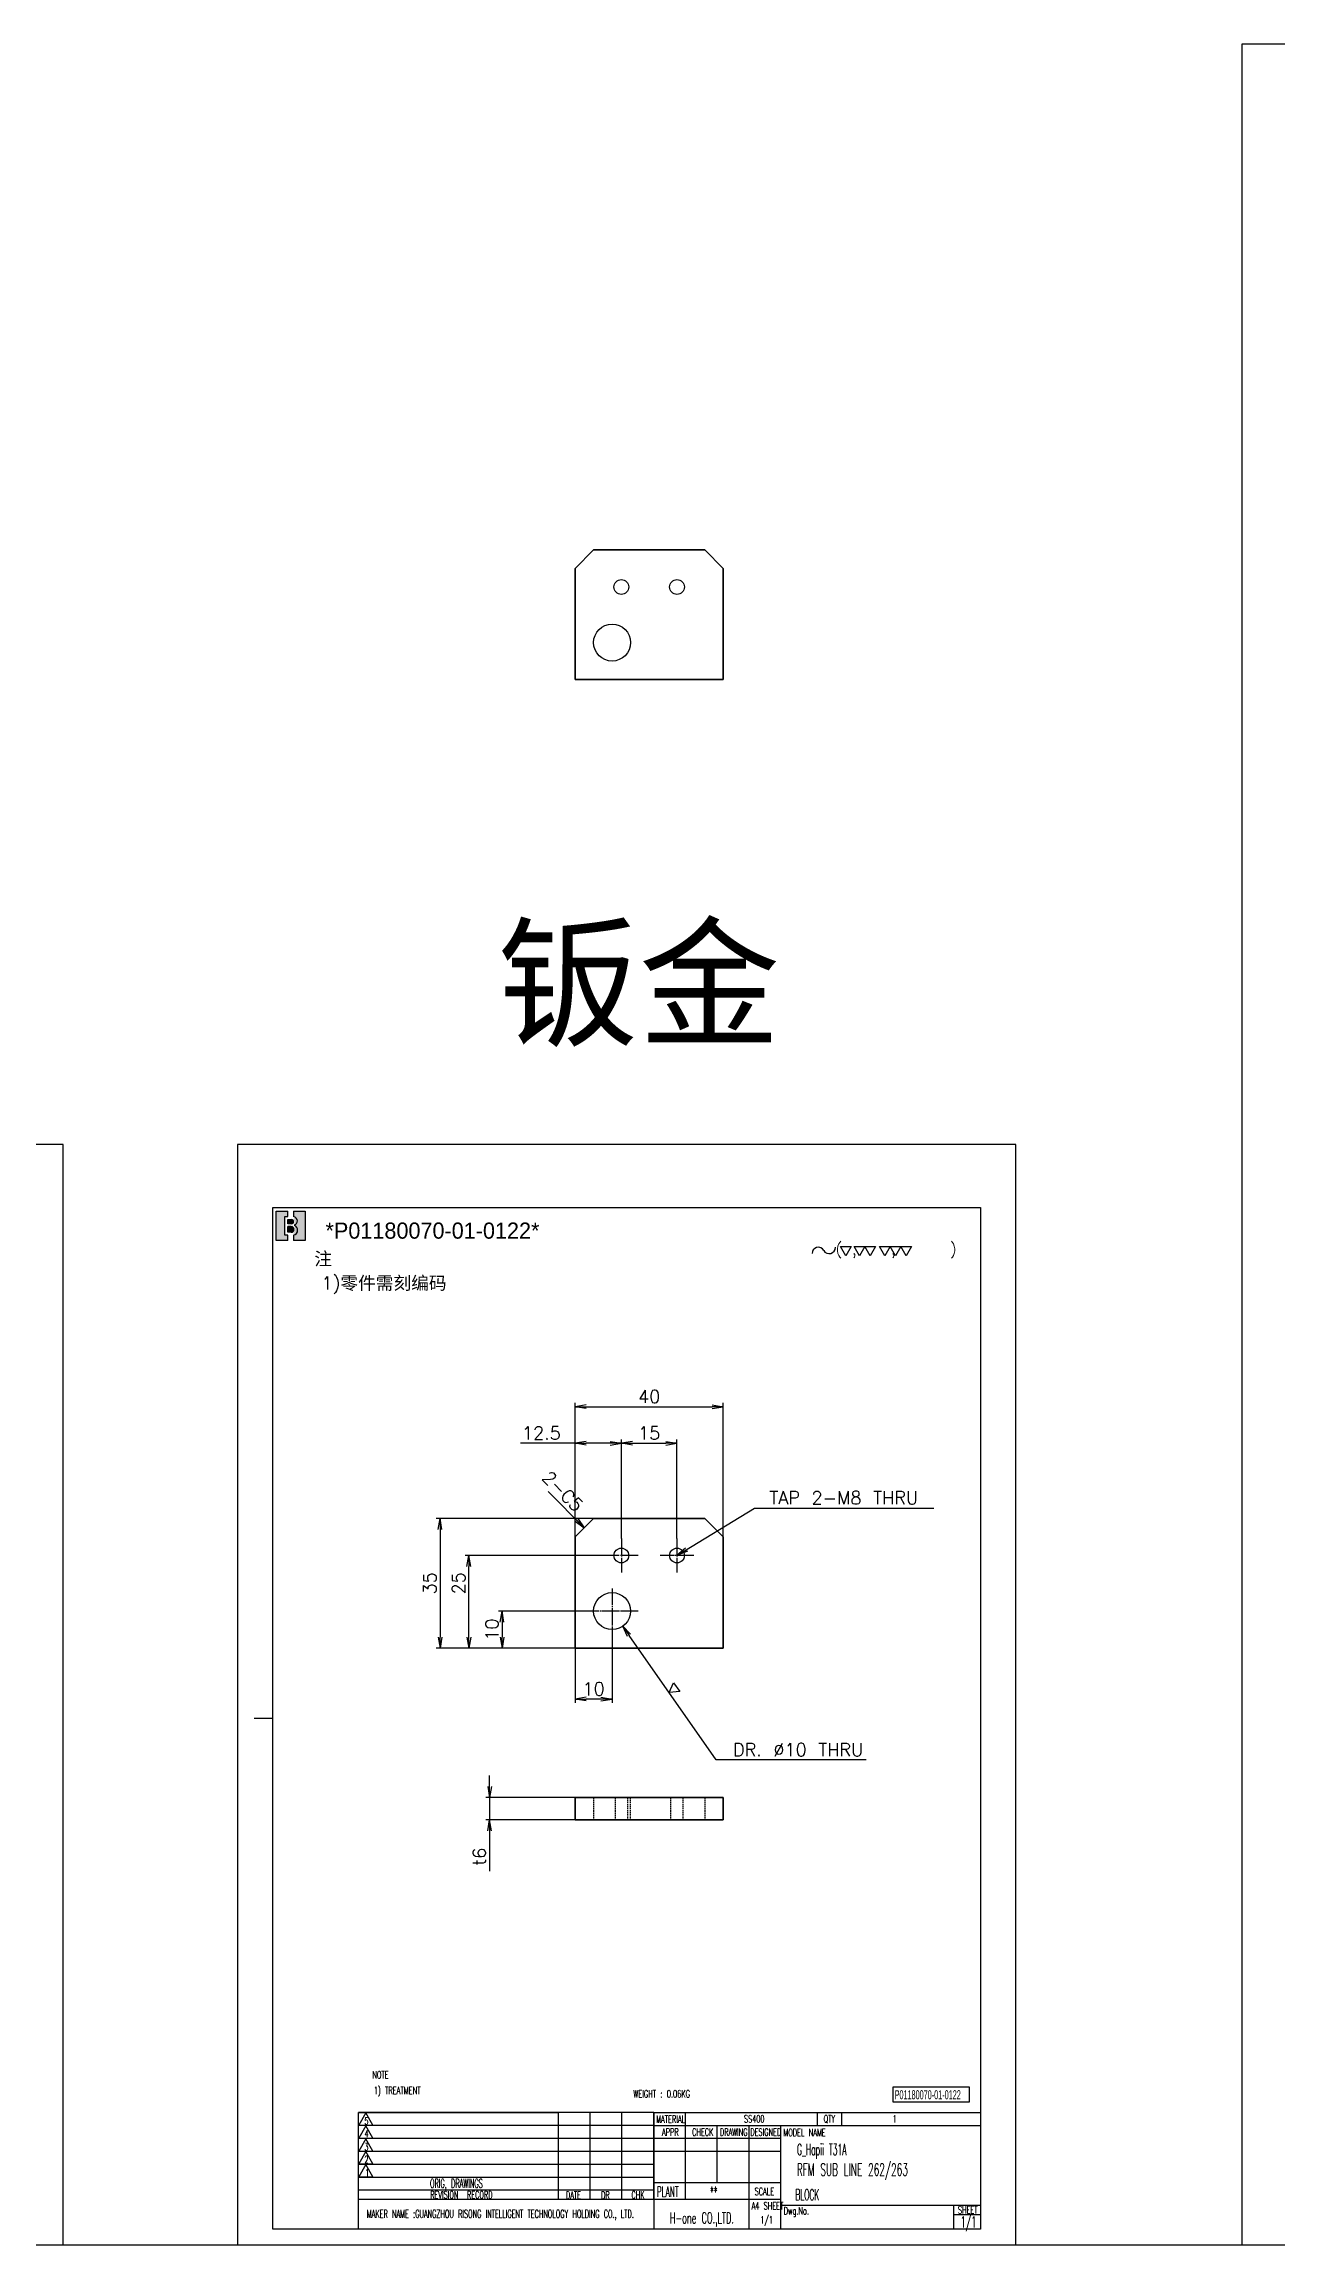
# Model space of a CAD drawing. Header units: inches. Extents: x 21 to 8642, y -3779 to 2137.
# Drawn here: x 5123 to 5456, y 19 to 613 of the extents above; entities that cross this region are included whole.
import ezdxf

# ---------------------------------------------------------------- set-up
doc = ezdxf.new("R2010")
doc.units = ezdxf.units.IN
doc.header["$MEASUREMENT"] = 0
doc.linetypes.add('CENTER-HOKUTO', pattern=[23, 20, -1, 1, -1])
doc.linetypes.add('HIDDEN-HOKUTO', pattern=[3.8, 2.5, -1.3])
doc.layers.add('AM_7', color=2, linetype='CENTER-HOKUTO', lineweight=30)
doc.layers.add('AM_HID', color=1, linetype='HIDDEN-HOKUTO', lineweight=25)
doc.layers.add('title_frame', color=7, linetype='Continuous')
doc.layers.add('word_dim', color=253, linetype='Continuous')
doc.styles.add('MX_NOTE_STANDARD', font='txt.shx', dxfattribs={"bigfont": 'bigfont.shx'})
doc.styles.get("Standard").update_dxf_attribs({"font": 'txt', "bigfont": 'gbcbig.shx'})
doc.dimstyles.new('HKT 1-1', dxfattribs={"dimtxt": 3.5, "dimasz": 3, "dimexe": 1, "dimexo": 0, "dimgap": 1, "dimtad": 3, "dimdsep": 46, "dimtxsty": 'Standard', "dimblk1": 'OPEN', "dimblk2": 'OPEN', "dimsah": 1, "dimcen": 0, "dimclrd": 256, "dimclre": 256, "dimclrt": 3, "dimazin": 2, "dimtfac": 1, "dimtmove": 0, "dimatfit": 3, "dimldrblk": 'OPEN', "dimfxl": 1, "dimtolj": 1, "dimlwd": 25, "dimlwe": 25, "dimarcsym": 0})

# ---------------------------------------------------------------- blocks, each defined once
blk = doc.blocks.new('B機密ﾏｰｸ')
blk.add_hatch(color=1).paths.add_polyline_path([(0.4, 0.815), (0.4, 1), (0, 1), (0, 0), (0.4, 0), (0.4, 0.185), (0.3, 0.185), (0.3, 0.815)])
h = blk.add_hatch(color=1)
edge = h.paths.add_edge_path()
edge.add_line((0.6, 1), (0.6, 0.814))
edge.add_arc((0.585, 0.67), 0.145, 0, 84.06223, ccw=False)
edge.add_arc((0.585, 0.67), 0.145, -69.82873, 0, ccw=False)
edge.add_line((0.635, 0.534), (0.635, 0.512))
edge.add_arc((0.57, 0.355), 0.17, 0, 67.52049, ccw=False)
edge.add_arc((0.57, 0.355), 0.17, -79.83575, 0, ccw=False)
edge.add_line((0.6, 0.188), (0.6, 0))
edge.add_line((0.6, 0), (1, 0))
edge.add_line((1, 0), (1, 1))
edge.add_line((1, 1), (0.6, 1))
h = blk.add_hatch(color=1)
edge = h.paths.add_edge_path()
edge.add_arc((0.53, 0.645), 0.07, 360, 450)
edge.add_line((0.53, 0.715), (0.4, 0.715))
edge.add_line((0.4, 0.715), (0.4, 0.575))
edge.add_line((0.4, 0.575), (0.53, 0.575))
edge.add_arc((0.53, 0.645), 0.07, 270, 360)
h = blk.add_hatch(color=1)
edge = h.paths.add_edge_path()
edge.add_arc((0.515, 0.38), 0.095, 0, 90)
edge.add_line((0.515, 0.475), (0.4, 0.475))
edge.add_line((0.4, 0.475), (0.4, 0.285))
edge.add_line((0.4, 0.285), (0.515, 0.285))
edge.add_arc((0.515, 0.38), 0.095, 270, 360)
at = {"color": 1}
for p, q in [((0, 0), (0, 1)), ((0, 1), (0.4, 1)), ((0.3, 0.815), (0.4, 0.815)), ((0.3, 0.185), (0.3, 0.815)), ((0.4, 0.815), (0.4, 1)), ((0.6, 1), (0.6, 0.814)), ((0.6, 1), (1, 1)), ((1, 1), (1, 0)), ((0.4, 0.185), (0.3, 0.185)), ((0.4, 0.715), (0.53, 0.715)), ((0.4, 0.575), (0.4, 0.715)), ((0.53, 0.575), (0.4, 0.575)), ((0.515, 0.475), (0.4, 0.475)), ((0.4, 0.285), (0.4, 0.475)), ((0.515, 0.285), (0.4, 0.285)), ((0.4, 0), (0.4, 0.185)), ((0.57, 0.525), (0.57, 0.525)), ((0.6, 0.645), (0.6, 0.645)), ((0.6, 0.188), (0.6, 0)), ((0.61, 0.38), (0.61, 0.38)), ((0.635, 0.534), (0.635, 0.512)), ((0.73, 0.67), (0.73, 0.67)), ((0.74, 0.355), (0.74, 0.355)), ((0.4, 0), (0, 0)), ((1, 0), (0.6, 0))]:
    blk.add_line(p, q, dxfattribs=at)
for centre, radius, start, end in [((0.585, 0.67), 0.145, 360, 84.06223), ((0.515, 0.38), 0.095, 0, 90), ((0.515, 0.38), 0.095, 270, 0), ((0.53, 0.645), 0.07, 360, 90), ((0.53, 0.645), 0.07, 270, 360), ((0.57, 0.355), 0.17, 280.16425, 0), ((0.585, 0.67), 0.145, 290.17127, 0), ((0.57, 0.355), 0.17, 0, 67.52049)]:
    blk.add_arc(centre, radius, start, end, dxfattribs=at)
blk.add_attdef('B機密ﾏｰｸ', (-0.086, 1.075), '', height=0.2)
blk = doc.blocks.new('shiage0')
at = {"layer": 'word_dim', "color": 3, "linetype": 'Continuous'}
for centre, start, end in [((1.69, 0), 30, 180), ((4.61, 1.69), 210, 0)]:
    blk.add_arc(centre, 1.69, start, end, dxfattribs=at)
blk = doc.blocks.new('10')
at = {"layer": 'title_frame', "color": 3, "linetype": 'Continuous'}
for points in [[(9.63, 2.65), (8.18, 5.15), (11.07, 5.15)], [(13.31, 2.65), (11.86, 5.15), (17.64, 5.15), (16.2, 2.65), (14.75, 5.15)], [(20.17, 2.65), (18.73, 5.15), (27.4, 5.15), (25.95, 2.65), (24.51, 5.15), (23.06, 2.65), (21.62, 5.15)]]:
    blk.add_lwpolyline(points, close=True, dxfattribs=at)
blk.add_blockref('shiage0', (0.52, 3.24), dxfattribs=at)
blk.add_text('( ,   ,     )', height=3, dxfattribs=at).set_placement((6.84, 2.97))
blk = doc.blocks.new('_Open')
at = {"color": 0, "lineweight": -2}
for p, q in [((-1, 0.17), (0, 0)), ((-1, -0.17), (0, 0)), ((0, 0), (-1, 0))]:
    blk.add_line(p, q, dxfattribs=at)
blk = doc.blocks.new('*D54')
at = {"layer": 'DEFPOINTS', "color": 0, "linetype": 'Continuous', "ltscale": 2, "transparency": 16777216}
for p in [(5306.48, 245.15), (5266.48, 209.99), (5306.48, 209.99)]:
    blk.add_point(p, dxfattribs=at)
at = {"layer": 'word_dim', "linetype": 'Continuous', "lineweight": 25, "ltscale": 2, "transparency": 16777216}
for p, q in [((5266.48, 209.99), (5266.48, 246.15)), ((5269.48, 245.15), (5303.48, 245.15)), ((5306.48, 209.99), (5306.48, 246.15))]:
    blk.add_line(p, q, dxfattribs=at)
at = {"layer": 'word_dim', "linetype": 'Continuous', "lineweight": 25, "ltscale": 2, "transparency": 16777216, "xscale": 3, "yscale": 3, "zscale": 3, "rotation": 180}
blk.add_blockref('_Open', (5266.48, 245.15), dxfattribs=at)
at = {"layer": 'word_dim', "linetype": 'Continuous', "lineweight": 25, "ltscale": 2, "transparency": 16777216, "xscale": 3, "yscale": 3, "zscale": 3}
blk.add_blockref('_Open', (5306.48, 245.15), dxfattribs=at)
at = {"layer": 'word_dim', "color": 3, "linetype": 'Continuous', "ltscale": 2, "transparency": 16777216, "insert": (5286.48, 247.9), "char_height": 3.5, "attachment_point": 5}
blk.add_mtext('\\A1;40', dxfattribs=at)
blk = doc.blocks.new('*D55')
at = {"layer": 'DEFPOINTS', "color": 0, "linetype": 'Continuous', "ltscale": 2, "transparency": 16777216}
for p in [(5274.16, 214.99), (5230.05, 179.99), (5269.43, 179.99)]:
    blk.add_point(p, dxfattribs=at)
at = {"layer": 'word_dim', "linetype": 'Continuous', "lineweight": 25, "ltscale": 2, "transparency": 16777216}
for p, q in [((5274.16, 214.99), (5229.05, 214.99)), ((5230.05, 211.99), (5230.05, 182.99)), ((5269.43, 179.99), (5229.05, 179.99))]:
    blk.add_line(p, q, dxfattribs=at)
at = {"layer": 'word_dim', "linetype": 'Continuous', "lineweight": 25, "ltscale": 2, "transparency": 16777216, "xscale": 3, "yscale": 3, "zscale": 3}
for p, rotation in [((5230.05, 214.99), 90), ((5230.05, 179.99), 270)]:
    blk.add_blockref('_Open', p, dxfattribs=dict(at, rotation=rotation))
at = {"layer": 'word_dim', "color": 3, "linetype": 'Continuous', "ltscale": 2, "transparency": 16777216, "insert": (5227.3, 197.49), "char_height": 3.5, "attachment_point": 5, "rotation": 90}
blk.add_mtext('\\A1;35', dxfattribs=at)
blk = doc.blocks.new('*D56')
at = {"layer": 'DEFPOINTS', "color": 0, "linetype": 'Continuous', "ltscale": 2, "transparency": 16777216}
for p in [(5266.48, 139.64), (5243.42, 133.64), (5266.48, 133.64)]:
    blk.add_point(p, dxfattribs=at)
at = {"layer": 'word_dim', "linetype": 'Continuous', "lineweight": 25, "ltscale": 2, "transparency": 16777216}
for p, q in [((5243.42, 142.64), (5243.42, 145.64)), ((5266.48, 139.64), (5242.42, 139.64)), ((5243.42, 139.64), (5243.42, 133.64)), ((5266.48, 133.64), (5242.42, 133.64)), ((5243.42, 130.64), (5243.42, 119.81))]:
    blk.add_line(p, q, dxfattribs=at)
at = {"layer": 'word_dim', "linetype": 'Continuous', "lineweight": 25, "ltscale": 2, "transparency": 16777216, "xscale": 3, "yscale": 3, "zscale": 3}
for p, rotation in [((5243.42, 139.64), 270), ((5243.42, 133.64), 90)]:
    blk.add_blockref('_Open', p, dxfattribs=dict(at, rotation=rotation))
at = {"layer": 'word_dim', "color": 3, "linetype": 'Continuous', "ltscale": 2, "transparency": 16777216, "insert": (5240.67, 123.72), "char_height": 3.5, "attachment_point": 5, "rotation": 90}
blk.add_mtext('\\A1;t6', dxfattribs=at)
blk = doc.blocks.new('*D57')
at = {"layer": 'DEFPOINTS', "color": 0, "linetype": 'Continuous', "ltscale": 2, "transparency": 16777216}
for p in [(5266.48, 179.99), (5276.48, 183.88), (5266.48, 166.25)]:
    blk.add_point(p, dxfattribs=at)
at = {"layer": 'word_dim', "linetype": 'Continuous', "lineweight": 25, "ltscale": 2, "transparency": 16777216}
for p, q in [((5266.48, 179.99), (5266.48, 165.25)), ((5276.48, 183.88), (5276.48, 165.25)), ((5273.48, 166.25), (5269.48, 166.25))]:
    blk.add_line(p, q, dxfattribs=at)
at = {"layer": 'word_dim', "linetype": 'Continuous', "lineweight": 25, "ltscale": 2, "transparency": 16777216, "xscale": 3, "yscale": 3, "zscale": 3, "rotation": 180}
blk.add_blockref('_Open', (5266.48, 166.25), dxfattribs=at)
at = {"layer": 'word_dim', "linetype": 'Continuous', "lineweight": 25, "ltscale": 2, "transparency": 16777216, "xscale": 3, "yscale": 3, "zscale": 3}
blk.add_blockref('_Open', (5276.48, 166.25), dxfattribs=at)
at = {"layer": 'word_dim', "color": 3, "linetype": 'Continuous', "ltscale": 2, "transparency": 16777216, "insert": (5271.48, 169), "char_height": 3.5, "attachment_point": 5}
blk.add_mtext('\\A1;10', dxfattribs=at)
blk = doc.blocks.new('*D58')
at = {"layer": 'DEFPOINTS', "color": 0, "linetype": 'Continuous', "ltscale": 2, "transparency": 16777216}
for p in [(5278.98, 235.27), (5266.48, 209.99), (5278.98, 209.54)]:
    blk.add_point(p, dxfattribs=at)
at = {"layer": 'word_dim', "linetype": 'Continuous', "lineweight": 25, "ltscale": 2, "transparency": 16777216}
for p, q in [((5266.48, 235.27), (5251.73, 235.27)), ((5266.48, 209.99), (5266.48, 236.27)), ((5275.98, 235.27), (5269.48, 235.27)), ((5278.98, 209.54), (5278.98, 236.27))]:
    blk.add_line(p, q, dxfattribs=at)
at = {"layer": 'word_dim', "linetype": 'Continuous', "lineweight": 25, "ltscale": 2, "transparency": 16777216, "xscale": 3, "yscale": 3, "zscale": 3, "rotation": 180}
blk.add_blockref('_Open', (5266.48, 235.27), dxfattribs=at)
at = {"layer": 'word_dim', "linetype": 'Continuous', "lineweight": 25, "ltscale": 2, "transparency": 16777216, "xscale": 3, "yscale": 3, "zscale": 3}
blk.add_blockref('_Open', (5278.98, 235.27), dxfattribs=at)
at = {"layer": 'word_dim', "color": 3, "linetype": 'Continuous', "ltscale": 2, "transparency": 16777216, "insert": (5257.4, 238.02), "char_height": 3.5, "attachment_point": 5}
blk.add_mtext('\\A1;12.5', dxfattribs=at)
blk = doc.blocks.new('*D59')
at = {"layer": 'DEFPOINTS', "color": 0, "linetype": 'Continuous', "ltscale": 2, "transparency": 16777216}
for p in [(5293.98, 235.29), (5278.98, 209.54), (5293.98, 209.54)]:
    blk.add_point(p, dxfattribs=at)
at = {"layer": 'word_dim', "linetype": 'Continuous', "lineweight": 25, "ltscale": 2, "transparency": 16777216}
for p, q in [((5278.98, 209.54), (5278.98, 236.29)), ((5281.98, 235.29), (5290.98, 235.29)), ((5293.98, 209.54), (5293.98, 236.29))]:
    blk.add_line(p, q, dxfattribs=at)
at = {"layer": 'word_dim', "linetype": 'Continuous', "lineweight": 25, "ltscale": 2, "transparency": 16777216, "xscale": 3, "yscale": 3, "zscale": 3, "rotation": 180}
blk.add_blockref('_Open', (5278.98, 235.29), dxfattribs=at)
at = {"layer": 'word_dim', "linetype": 'Continuous', "lineweight": 25, "ltscale": 2, "transparency": 16777216, "xscale": 3, "yscale": 3, "zscale": 3}
blk.add_blockref('_Open', (5293.98, 235.29), dxfattribs=at)
at = {"layer": 'word_dim', "color": 3, "linetype": 'Continuous', "ltscale": 2, "transparency": 16777216, "insert": (5286.48, 238.04), "char_height": 3.5, "attachment_point": 5}
blk.add_mtext('\\A1;15', dxfattribs=at)
blk = doc.blocks.new('*D60')
at = {"layer": 'DEFPOINTS', "color": 0, "linetype": 'Continuous', "ltscale": 2, "transparency": 16777216}
for p in [(5270.12, 189.99), (5246.8, 179.99), (5266.48, 179.99)]:
    blk.add_point(p, dxfattribs=at)
at = {"layer": 'word_dim', "linetype": 'Continuous', "lineweight": 25, "ltscale": 2, "transparency": 16777216}
for p, q in [((5270.12, 189.99), (5245.8, 189.99)), ((5246.8, 186.99), (5246.8, 182.99)), ((5266.48, 179.99), (5245.8, 179.99))]:
    blk.add_line(p, q, dxfattribs=at)
at = {"layer": 'word_dim', "linetype": 'Continuous', "lineweight": 25, "ltscale": 2, "transparency": 16777216, "xscale": 3, "yscale": 3, "zscale": 3}
for p, rotation in [((5246.8, 189.99), 90), ((5246.8, 179.99), 270)]:
    blk.add_blockref('_Open', p, dxfattribs=dict(at, rotation=rotation))
at = {"layer": 'word_dim', "color": 3, "linetype": 'Continuous', "ltscale": 2, "transparency": 16777216, "insert": (5244.05, 184.99), "char_height": 3.5, "attachment_point": 5, "rotation": 90}
blk.add_mtext('\\A1;10', dxfattribs=at)
blk = doc.blocks.new('*D61')
at = {"layer": 'DEFPOINTS', "color": 0, "linetype": 'Continuous', "ltscale": 2, "transparency": 16777216}
for p in [(5237.82, 204.99), (5274.43, 204.99), (5266.48, 179.99)]:
    blk.add_point(p, dxfattribs=at)
at = {"layer": 'word_dim', "linetype": 'Continuous', "lineweight": 25, "ltscale": 2, "transparency": 16777216}
for p, q in [((5274.43, 204.99), (5236.82, 204.99)), ((5237.82, 182.99), (5237.82, 201.99)), ((5266.48, 179.99), (5236.82, 179.99))]:
    blk.add_line(p, q, dxfattribs=at)
at = {"layer": 'word_dim', "linetype": 'Continuous', "lineweight": 25, "ltscale": 2, "transparency": 16777216, "xscale": 3, "yscale": 3, "zscale": 3}
for p, rotation in [((5237.82, 204.99), 90), ((5237.82, 179.99), 270)]:
    blk.add_blockref('_Open', p, dxfattribs=dict(at, rotation=rotation))
at = {"layer": 'word_dim', "color": 3, "linetype": 'Continuous', "ltscale": 2, "transparency": 16777216, "insert": (5235.07, 197.49), "char_height": 3.5, "attachment_point": 5, "rotation": 90}
blk.add_mtext('\\A1;25', dxfattribs=at)
blk = doc.blocks.new('*D62')
at = {"layer": 'DEFPOINTS', "color": 0, "linetype": 'Continuous', "ltscale": 2, "transparency": 16777216}
for p in [(5273.62, 194.09), (5279.35, 185.9)]:
    blk.add_point(p, dxfattribs=at)
at = {"layer": 'word_dim', "linetype": 'Continuous', "lineweight": 25, "ltscale": 2, "transparency": 16777216}
for p, q in [((5304.57, 149.83), (5281.07, 183.44)), ((5345.05, 149.83), (5304.57, 149.83))]:
    blk.add_line(p, q, dxfattribs=at)
at = {"layer": 'word_dim', "linetype": 'Continuous', "lineweight": 25, "ltscale": 2, "transparency": 16777216, "xscale": 3, "yscale": 3, "zscale": 3, "rotation": 124.9717215521593}
blk.add_blockref('_Open', (5279.35, 185.9), dxfattribs=at)
at = {"layer": 'word_dim', "color": 3, "linetype": 'Continuous', "ltscale": 2, "transparency": 16777216, "insert": (5326.67, 152.58), "char_height": 3.5, "attachment_point": 5}
blk.add_mtext('\\A1;DR. ∅10 THRU', dxfattribs=at)
blk = doc.blocks.new('shiage1')
at = {"layer": 'word_dim', "color": 3, "linetype": 'Continuous'}
for p, q in [((0, 0), (-1.44, 2.5)), ((-1.44, 2.5), (1.44, 2.5)), ((1.44, 2.5), (0, 0))]:
    blk.add_line(p, q, dxfattribs=at)

msp = doc.modelspace()

# ---------------------------------------------------------------- linework, layer by layer
at = {"color": 7, "lineweight": 35, "ltscale": 0.176777}
for p, q in [((5271.483, 476.376), (5266.483, 471.376)), ((5306.483, 471.376), (5301.483, 476.376)), ((5271.483, 214.993), (5266.483, 209.993)), ((5306.483, 209.993), (5301.483, 214.993))]:
    msp.add_line(p, q, dxfattribs=at)
at = {"color": 7, "lineweight": 35}
for p, q in [((5271.483, 476.376), (5301.483, 476.376)), ((5266.483, 471.376), (5266.483, 441.376)), ((5306.483, 471.376), (5306.483, 441.376)), ((5266.483, 441.376), (5306.483, 441.376)), ((5271.483, 214.993), (5301.483, 214.993)), ((5266.483, 209.993), (5266.483, 179.993)), ((5306.483, 209.993), (5306.483, 179.993)), ((5266.483, 179.993), (5306.483, 179.993)), ((5266.483, 139.641), (5306.483, 139.641)), ((5266.483, 133.641), (5306.483, 133.641))]:
    msp.add_line(p, q, dxfattribs=at)
at = {"color": 7, "lineweight": 35, "ltscale": 0.15}
for p, q in [((5266.483, 133.641), (5266.483, 139.641)), ((5306.483, 139.641), (5306.483, 133.641))]:
    msp.add_line(p, q, dxfattribs=at)
at = {"layer": 'AM_7', "ltscale": 0.227502}
for p, q in [((5278.983, 209.543), (5278.983, 200.443)), ((5293.983, 209.543), (5293.983, 200.443)), ((5276.483, 196.106), (5276.483, 183.881))]:
    msp.add_line(p, q, dxfattribs=at)
at = {"layer": 'AM_7', "ltscale": 0.227539}
for p, q in [((5283.533, 204.993), (5274.432, 204.993)), ((5298.533, 204.993), (5289.432, 204.993)), ((5283.498, 189.993), (5269.467, 189.993))]:
    msp.add_line(p, q, dxfattribs=at)
at = {"layer": 'AM_HID', "ltscale": 0.15}
for p, q in [((5271.483, 139.641), (5271.483, 133.641)), ((5277.272, 139.641), (5277.272, 133.641)), ((5280.694, 133.641), (5280.694, 139.641)), ((5281.483, 133.641), (5281.483, 139.641)), ((5292.272, 139.641), (5292.272, 133.641)), ((5295.694, 133.641), (5295.694, 139.641)), ((5301.483, 139.641), (5301.483, 133.641))]:
    msp.add_line(p, q, dxfattribs=at)
at = {"layer": 'title_frame'}
for p, q in [((5184.902, 298.914), (5375.902, 298.914)), ((5184.902, 23.164), (5184.902, 298.914)), ((5189.902, 298.914), (5375.902, 298.914)), ((5375.902, 298.914), (5375.902, 23.164)), ((5184.902, 161.039), (5179.902, 161.039)), ((5352.295, 61.64), (5372.823, 61.64)), ((5352.295, 57.439), (5352.295, 61.64)), ((5372.823, 61.64), (5372.823, 57.439)), ((5208.077, 23.164), (5208.077, 54.664)), ((5208.077, 54.664), (5261.977, 54.664)), ((5287.702, 54.664), (5208.077, 54.664)), ((5210.057, 54.541), (5208.177, 51.218)), ((5211.936, 51.218), (5210.057, 54.541)), ((5261.977, 31.164), (5261.977, 54.664)), ((5270.552, 31.164), (5270.552, 54.664)), ((5270.552, 31.164), (5270.552, 54.664)), ((5279.127, 31.164), (5279.127, 54.664)), ((5279.127, 31.164), (5279.127, 54.664)), ((5287.702, 54.664), (5287.702, 51.164)), ((5287.702, 31.164), (5287.702, 54.664)), ((5287.702, 54.664), (5287.702, 23.164)), ((5287.702, 54.664), (5287.702, 23.164)), ((5287.702, 54.664), (5375.902, 54.664)), ((5296.277, 31.164), (5296.277, 54.664)), ((5331.802, 54.664), (5331.802, 51.164)), ((5338.374, 54.664), (5338.374, 51.164)), ((5372.823, 57.439), (5352.295, 57.439)), ((5261.977, 51.164), (5208.077, 51.164)), ((5287.702, 51.164), (5208.077, 51.164)), ((5261.977, 47.664), (5208.077, 47.664)), ((5287.702, 47.664), (5208.077, 47.664)), ((5208.177, 51.218), (5211.936, 51.218)), ((5210.057, 51.063), (5208.177, 47.741)), ((5208.177, 47.741), (5211.936, 47.741)), ((5210.057, 47.534), (5208.177, 44.212)), ((5211.936, 47.741), (5210.057, 51.063)), ((5211.936, 44.212), (5210.057, 47.534)), ((5287.702, 51.164), (5375.902, 51.164)), ((5322.002, 47.664), (5287.702, 47.664)), ((5304.852, 35.761), (5304.852, 51.164)), ((5313.427, 23.164), (5313.427, 51.164)), ((5322.002, 23.164), (5322.002, 51.164)), ((5261.977, 44.164), (5208.077, 44.164)), ((5287.702, 44.164), (5208.077, 44.164)), ((5208.177, 44.212), (5211.936, 44.212)), ((5210.057, 44.121), (5208.177, 40.799)), ((5211.936, 40.799), (5210.057, 44.121)), ((5322.002, 44.164), (5287.702, 44.164)), ((5261.977, 40.664), (5208.077, 40.664)), ((5287.702, 40.664), (5208.077, 40.664)), ((5261.977, 37.164), (5208.077, 37.164)), ((5287.702, 37.164), (5208.077, 37.164)), ((5208.177, 40.799), (5211.936, 40.799)), ((5210.057, 40.591), (5208.177, 37.269)), ((5208.177, 37.269), (5211.936, 37.269)), ((5211.936, 37.269), (5210.057, 40.591)), ((5287.702, 35.761), (5322.002, 35.761)), ((5261.977, 33.664), (5208.077, 33.664)), ((5287.702, 33.664), (5208.077, 33.664)), ((5287.702, 31.164), (5208.077, 31.164)), ((5322.002, 31.164), (5287.702, 31.164)), ((5322.002, 29.664), (5375.902, 29.664)), ((5368.552, 29.664), (5368.552, 23.164)), ((5368.552, 27.164), (5375.902, 27.164)), ((5375.902, 23.164), (5184.902, 23.164)), ((5375.902, 23.164), (5322.002, 23.164))]:
    msp.add_line(p, q, dxfattribs=at)
at = {"layer": 'title_frame', "color": 4}
for points in [[(5446.371, 18.914), (5866.371, 18.914), (5866.371, 612.914), (5446.371, 612.914)], [(5128.367, 315.914), (4708.367, 315.914), (4708.367, 18.914), (5128.367, 18.914)], [(5175.402, 18.914), (5385.402, 18.914), (5385.402, 315.914), (5175.402, 315.914)]]:
    msp.add_lwpolyline(points, close=True, dxfattribs=at)
at = {"layer": 'word_dim', "linetype": 'Continuous', "ltscale": 2}
for p, q in [((5128.367, 18.914), (5175.402, 18.914)), ((5385.402, 18.914), (5446.371, 18.914))]:
    msp.add_line(p, q, dxfattribs=at)
for centre, radius in [((5278.983, 466.376), 2), ((5293.983, 466.376), 2), ((5276.483, 451.376), 5), ((5278.983, 204.993), 2), ((5293.983, 204.993), 2), ((5276.483, 189.993), 5)]:
    msp.add_circle(centre, radius, dxfattribs=at)

# ---------------------------------------------------------------- block references
at = {"xscale": 7.778749999997672, "yscale": 7.9375, "zscale": 7.9375}
msp.add_blockref('B機密ﾏｰｸ', (5185.882, 289.977), dxfattribs=at)
at = {"layer": 'word_dim', "ltscale": 2}
msp.add_blockref('10', (5329.9, 283.241), dxfattribs=at)
at = {"layer": 'word_dim', "color": 3, "linetype": 'Continuous', "ltscale": 2, "rotation": 304.9717215516687}
msp.add_blockref('shiage1', (5291.842, 168.034), dxfattribs=at)

# ---------------------------------------------------------------- texts
at = {"linetype": 'Continuous', "ltscale": 2, "insert": (5245.48, 373.431), "char_height": 28, "width": 97.82245, "attachment_point": 1}
msp.add_mtext('{\\fMicrosoft YaHei|b0|i0|c134|p34;\\C3;钣金}', dxfattribs=at)
at = {"ltscale": 2, "char_height": 3.5, "attachment_point": 1}
for s, insert, width in [('{\\fSimSun|b0|i0|c134|p2;\\C3;注}', (5196.137, 286.82), 10.36469), ('{\\Fromans,bigfont|c134;\\C3;1)\\fSimSun|b0|i0|c134|p2;零件需刻编码}', (5198.073, 280.275), 96.90613)]:
    msp.add_mtext(s, dxfattribs=dict(at, insert=insert, width=width))
at = {"linetype": 'Continuous', "insert": (5326.379, 44.184), "char_height": 3, "width": 50.9, "attachment_point": 4}
msp.add_mtext('{\\W0.5;\\C3;G_Hapii T31A}', dxfattribs=at)
at = {"layer": 'title_frame', "color": 3, "style": 'MX_NOTE_STANDARD'}
for s, height, width, p in [('NOTE', 1.96, 0.545, (5211.781, 63.861)), ('1) TREATMENT', 1.96, 0.545, (5212.17, 59.638)), ('WEIGHT : 0.06KG', 2, 0.5341, (5282.198, 58.69)), ('MATERIAL', 1.9728, 0.5341, (5288.374, 51.877)), ('SS400', 1.9728, 0.5341, (5312.075, 51.962)), ('QTY', 1.9728, 0.5341, (5333.575, 51.962)), ('1', 1.973, 0.5341, (5352.202, 51.962)), ('5', 1.918, 0.5341, (5209.662, 51.444)), ('4', 1.918, 0.5341, (5209.662, 47.967)), ('APPR', 1.9728, 0.5341, (5289.969, 48.405)), ('CHECK', 1.9728, 0.5341, (5298.065, 48.405)), ('DRAWING', 1.9728, 0.5341, (5305.585, 48.405)), ('DESIGNED', 1.9728, 0.5341, (5313.776, 48.405)), ('MODEL NAME', 1.9728, 0.5341, (5322.705, 48.255)), ('3', 1.918, 0.5341, (5209.662, 44.437)), ('2', 1.918, 0.5341, (5209.662, 41.024)), ('1', 1.918, 0.5341, (5209.858, 37.494)), ('ORIG, DRAWINGS', 2.4112, 0.5341, (5227.35, 34.326)), ('RFM SUB LINE 262/263', 3.3, 0.5341, (5326.34, 37.615)), ('REVISION  RECORD', 1.9728, 0.5341, (5227.4, 31.488)), ('DATE', 1.9728, 0.5341, (5264.014, 31.406)), ('DR', 1.9728, 0.5341, (5273.508, 31.396)), ('CHK', 1.9728, 0.5341, (5281.684, 31.429)), ('PLANT', 2.74, 0.5341, (5288.538, 31.933)), ('**', 2.74, 0.5341, (5302.894, 31.933)), ('A4 SHEET', 1.9728, 0.5341, (5314.131, 28.487)), ('SCALE', 1.9728, 0.5341, (5314.952, 32.383)), ('BLOCK', 2.94, 0.5, (5325.927, 31.003)), ('MAKER NAME :GUANGZHOU RISONG INTELLIGENT TECHNOLOGY HOLDING CO., LTD.', 2.16, 0.5341, (5210.3, 26.23)), ('H-one CO.,LTD.', 3, 0.5341, (5292.057, 24.713)), ('1/1', 1.9728, 0.5341, (5316.483, 24.733)), ('Dwg.No.', 1.9728, 0.5341, (5322.79, 27.142)), ('SHEET', 1.9728, 0.5341, (5369.791, 27.376)), ('1/1', 3, 0.5341, (5370.508, 23.64))]:
    msp.add_text(s, height=height, dxfattribs=dict(at, width=width)).set_placement(p)
at = {"layer": 'title_frame', "color": 3, "insert": (5352.708, 60.684), "char_height": 2.45, "width": 4.1107, "attachment_point": 1, "style": 'MX_NOTE_STANDARD'}
msp.add_mtext('{\\f3 of 9 Barcode|b0|i0|c0|p82;\\W0.5;P01180070-\\f3 of 9 Barcode|b0|i0|c134|p82;01\\f3 of 9 Barcode|b0|i0|c0|p82;-0\\f3 of 9 Barcode|b0|i0|c134|p82;122}', dxfattribs=at)
at = {"layer": 'word_dim', "color": 3, "linetype": 'Continuous', "ltscale": 2}
msp.add_text('2-C5', height=3.5, rotation=315, dxfattribs=at).set_placement((5257.323, 225.691))
at = {"layer": 'word_dim', "color": 3, "linetype": 'Continuous', "insert": (5199.154, 294.855), "char_height": 4.361, "width": 100, "attachment_point": 1}
msp.add_mtext('{\\f3 of 9 Barcode|b0|i0|c0|p82;*P01180070-\\f3 of 9 Barcode|b0|i0|c134|p82;01\\f3 of 9 Barcode|b0|i0|c0|p82;-0\\f3 of 9 Barcode|b0|i0|c134|p82;122\\f3 of 9 Barcode|b0|i0|c0|p82;*}', dxfattribs=at)
at = {"layer": 'word_dim', "color": 3, "linetype": 'Continuous', "ltscale": 2, "insert": (5318.915, 218.81), "char_height": 3.5, "attachment_point": 7}
msp.add_mtext('\\A1;TAP 2-M8 THRU', dxfattribs=at)

# ---------------------------------------------------------------- dimensions: what is measured, and where the dimension line sits
at = {"layer": 'word_dim', "linetype": 'Continuous', "ltscale": 2}
for base, p1, p2, picture, middle in [((5306.483, 245.151), (5266.483, 209.993), (5306.483, 209.993), '*D54', (5286.483, 247.901)), ((5293.983, 235.286), (5278.983, 209.543), (5293.983, 209.543), '*D59', (5286.483, 238.036)), ((5266.483, 166.254), (5276.483, 183.881), (5266.483, 179.993), '*D57', (5271.483, 169.004))]:
    dim = msp.add_linear_dim(base=base, p1=p1, p2=p2, dimstyle='HKT 1-1', dxfattribs=at)
    dim.commit()
    dim.dimension.update_dxf_attribs({"geometry": picture, "text_midpoint": middle})
dim = msp.add_linear_dim(base=(5278.983, 235.272), p1=(5266.483, 209.993), p2=(5278.983, 209.543), dimstyle='HKT 1-1', dxfattribs=at)
dim.commit()
dim.dimension.update_dxf_attribs({"geometry": '*D58', "text_midpoint": (5257.399, 235.272), "dimtype": 160})
for base, p1, p2, picture, middle in [((5230.053, 179.993), (5274.157, 214.993), (5269.431, 179.993), '*D55', (5227.303, 197.493)), ((5246.8, 179.993), (5270.118, 189.993), (5266.483, 179.993), '*D60', (5244.05, 184.993))]:
    dim = msp.add_linear_dim(base=base, p1=p1, p2=p2, angle=90, dimstyle='HKT 1-1', dxfattribs=at)
    dim.commit()
    dim.dimension.update_dxf_attribs({"geometry": picture, "text_midpoint": middle})
dim = msp.add_linear_dim(base=(5237.824, 204.993), p1=(5266.483, 179.993), p2=(5274.432, 204.993), angle=90, dimstyle='HKT 1-1', dxfattribs=at)
dim.commit()
dim.dimension.update_dxf_attribs({"geometry": '*D61', "text_midpoint": (5237.824, 197.493), "dimtype": 160})
dim = msp.add_diameter_dim_2p(p1=(5273.617, 194.091), p2=(5279.349, 185.896), text='DR. <> THRU', dimstyle='HKT 1-1', override={"dimtoh": 1, "dimtofl": 0}, dxfattribs=at)
dim.commit()
dim.dimension.update_dxf_attribs({"geometry": '*D62', "text_midpoint": (5326.673, 149.834), "dimtype": 163})
dim = msp.add_linear_dim(base=(5243.425, 133.641), p1=(5266.483, 139.641), p2=(5266.483, 133.641), angle=90, text='t<>', dimstyle='HKT 1-1', dxfattribs=at)
dim.commit()
dim.dimension.update_dxf_attribs({"geometry": '*D56', "text_midpoint": (5240.675, 123.724)})

# ---------------------------------------------------------------- leaders
at = {"layer": 'word_dim', "linetype": 'Continuous'}
msp.add_leader([(5268.983, 212.493), (5259.24, 222.236)], dimstyle='HKT 1-1', dxfattribs=at)
at = {"layer": 'word_dim', "linetype": 'Continuous', "ltscale": 2, "annotation_type": 0, "has_hookline": 1, "hookline_direction": 0, "text_width": 44.333}
msp.add_leader([(5293.983, 204.993), (5314.915, 217.81), (5317.915, 217.81)], dimstyle='HKT 1-1', dxfattribs=at)

doc.saveas('drawing.dxf')
